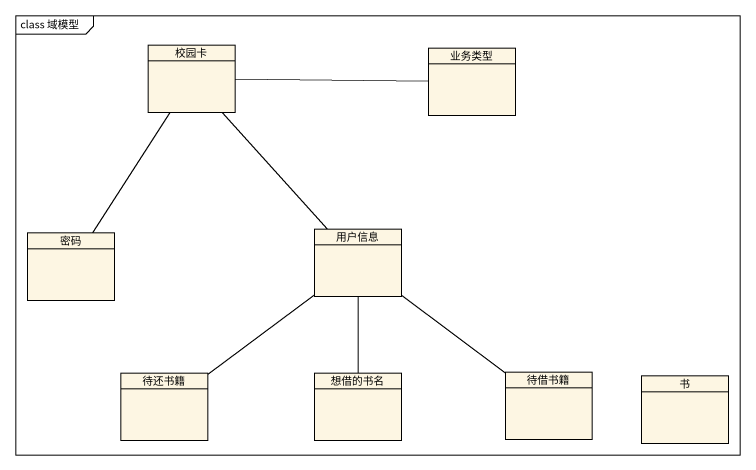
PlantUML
@startuml
mainframe class 域模型
hide circle
hide empty members
class 校园卡
class 业务类型
class 密码
class 用户信息
class 待还书籍
class 想借的书名
class 待借书籍
class 书
校园卡 -right- 业务类型
校园卡 -- 密码
校园卡 -- 用户信息
用户信息 -- 待还书籍
用户信息 -- 想借的书名
用户信息 -- 待借书籍
@enduml
